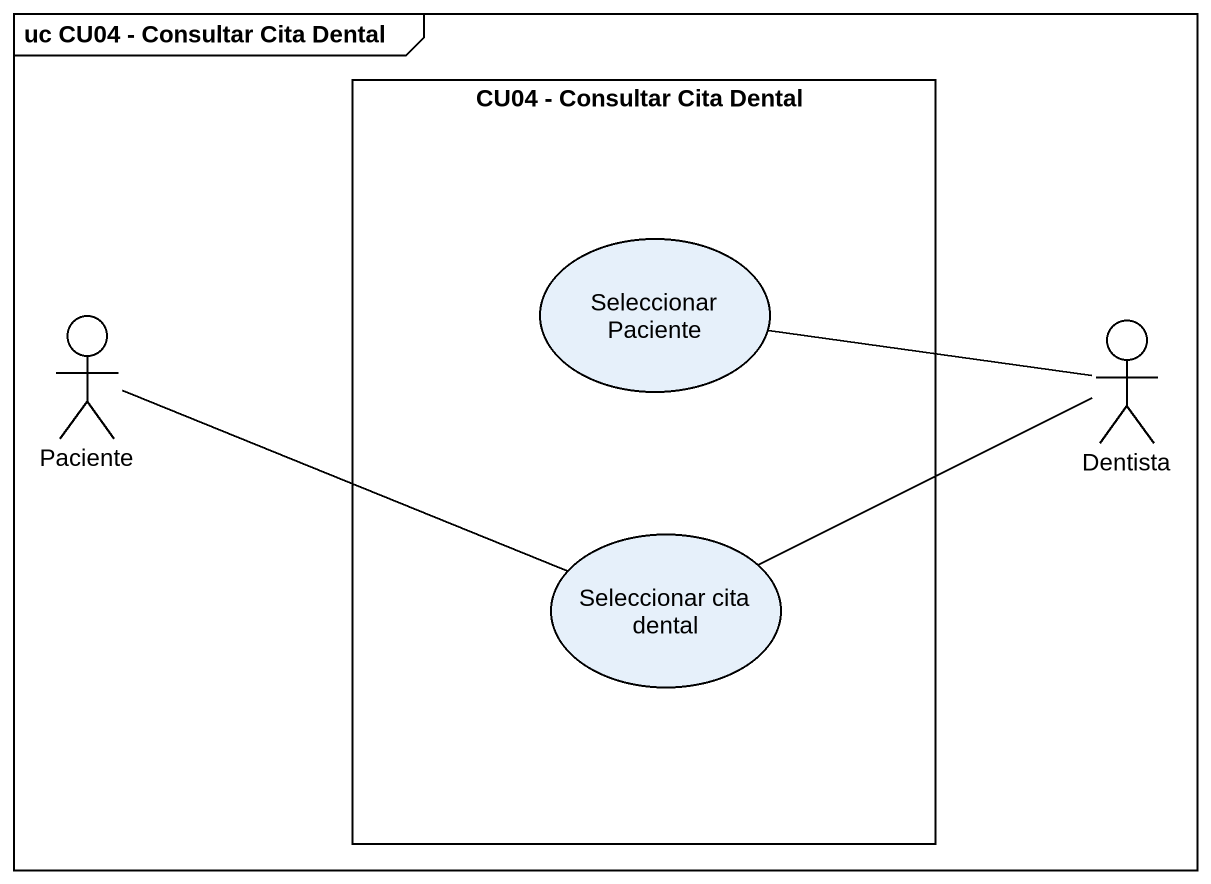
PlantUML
@startuml
mainframe uc CU04 - Consultar Cita Dental
rectangle "CU04 - Consultar Cita Dental" as CU04_Consultar_Cita_Dental {
  usecase "Seleccionar Paciente" as Seleccionar_Paciente
  usecase "Seleccionar cita dental" as Seleccionar_cita_dental
}
actor Paciente
actor Dentista
Paciente -right- Seleccionar_cita_dental
Dentista -left- Seleccionar_Paciente
Dentista -left- Seleccionar_cita_dental
@enduml
